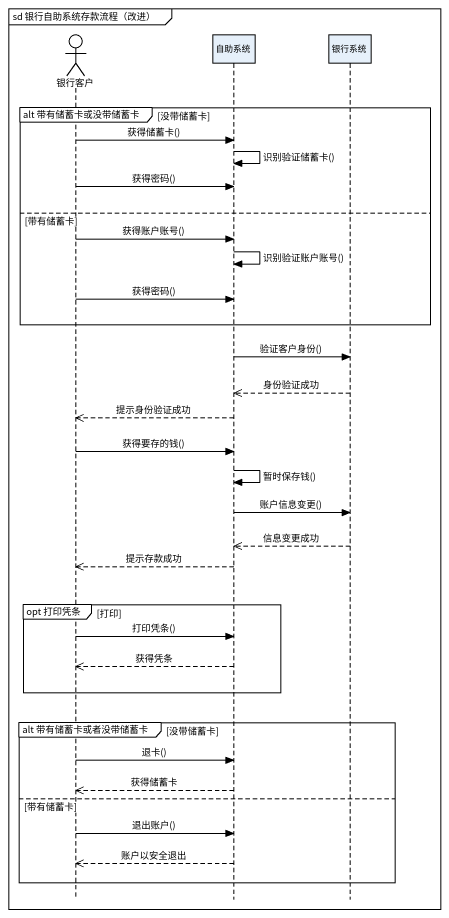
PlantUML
@startuml
mainframe sd 银行自助系统存款流程（改进）
hide footbox
actor 银行客户
participant 自助系统
participant 银行系统

group alt 带有储蓄卡或没带储蓄卡 [没带储蓄卡]
  银行客户 -> 自助系统 : 获得储蓄卡()
  自助系统 -> 自助系统 : 识别验证储蓄卡()
  银行客户 -> 自助系统 : 获得密码()
else 带有储蓄卡
  银行客户 -> 自助系统 : 获得账户账号()
  自助系统 -> 自助系统 : 识别验证账户账号()
  银行客户 -> 自助系统 : 获得密码()
end
自助系统 -> 银行系统 : 验证客户身份()
银行系统 -->> 自助系统 : 身份验证成功
自助系统 -->> 银行客户 : 提示身份验证成功
银行客户 -> 自助系统 : 获得要存的钱()
自助系统 -> 自助系统 : 暂时保存钱()
自助系统 -> 银行系统 : 账户信息变更()
银行系统 -->> 自助系统 : 信息变更成功
自助系统 -->> 银行客户 : 提示存款成功
group opt 打印凭条 [打印]
  银行客户 -> 自助系统 : 打印凭条()
  自助系统 -->> 银行客户 : 获得凭条
end
group alt 带有储蓄卡或者没带储蓄卡 [没带储蓄卡]
  银行客户 -> 自助系统 : 退卡()
  自助系统 -->> 银行客户 : 获得储蓄卡
else 带有储蓄卡
  银行客户 -> 自助系统 : 退出账户()
  自助系统 -->> 银行客户 : 账户以安全退出
end
@enduml
